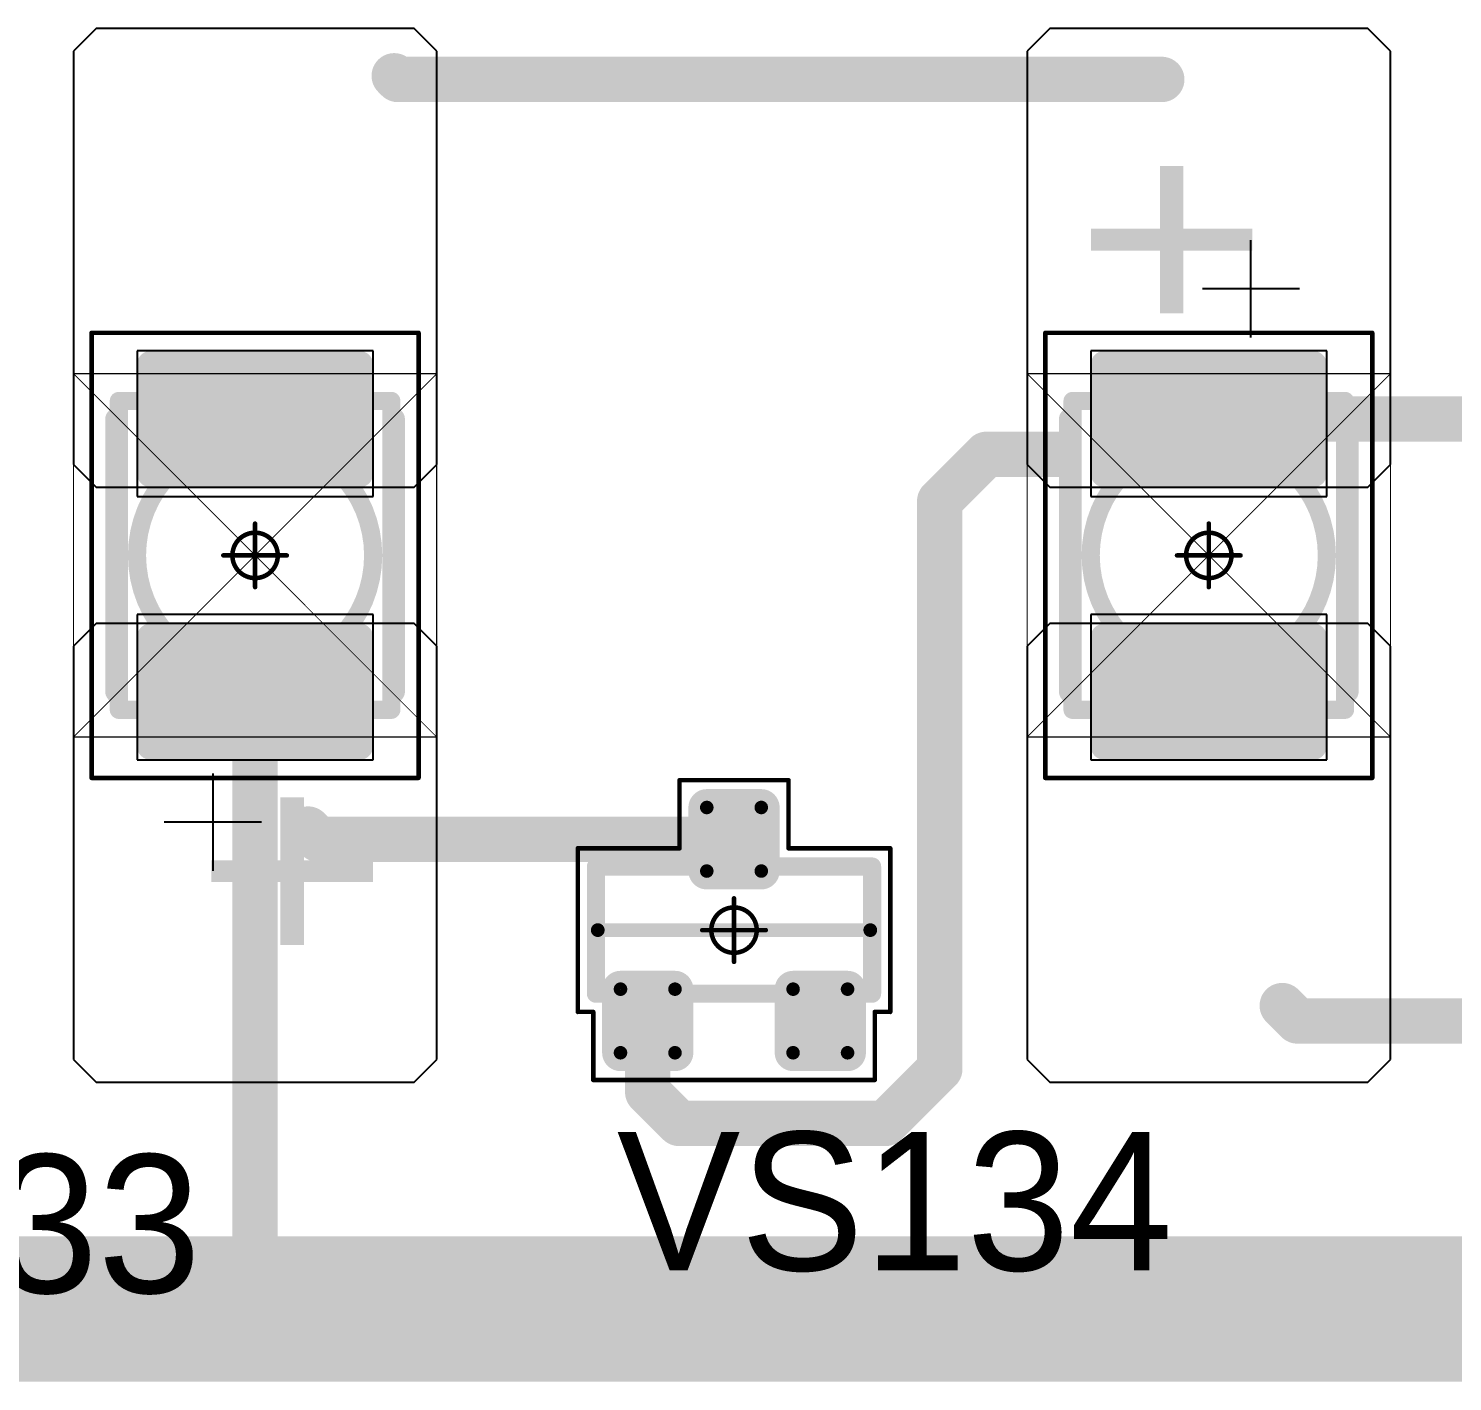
# Model space of a CAD drawing. Header units: millimetres. Extents: x 0 to 1769, y 431 to 1001.
# Drawn here: x 1704.95 to 1720.62, y 448.43 to 463.33 of the extents above; entities that cross this region are included whole.
import ezdxf

# ---------------------------------------------------------------- set-up
doc = ezdxf.new("R2010")
doc.units = ezdxf.units.MM
for name, color, linetype in [('Mechanical13', 56, 'Continuous'), ('Mechanical15', 56, 'Continuous'), ('Mechanical9', 56, 'Continuous'), ('TopLayer', 1, 'Continuous'), ('TopOverlay', 2, 'Continuous'), ('TopPaste', 8, 'Continuous'), ('TopSolder', 216, 'Continuous')]:
    doc.layers.add(name, color=color, linetype=linetype)

# ---------------------------------------------------------------- blocks, each defined once
blk = doc.blocks.new('SOT23_5')
at = {"layer": 'Mechanical13', "const_width": 0.2}
for points in [[(-0.7, 1.52), (0.7, 1.52)], [(-0.7, 1.52), (-0.7, -1.52)], [(0.7, 1.52), (0.7, -1.52)], [(-0.7, -1.52), (0.7, -1.52)]]:
    blk.add_lwpolyline(points, dxfattribs=at)
at = {"layer": 'Mechanical13', "const_width": 0.1}
for points in [[(-0.75, 1.52, 1), (-0.65, 1.52, 1)], [(-0.75, 1.52, 1), (-0.65, 1.52, 1)], [(0.65, 1.52, 1), (0.75, 1.52, 1)], [(0.65, 1.52, 1), (0.75, 1.52, 1)], [(-0.75, -1.52, 1), (-0.65, -1.52, 1)], [(-0.75, -1.52, 1), (-0.65, -1.52, 1)], [(0.65, -1.52, 1), (0.75, -1.52, 1)], [(0.65, -1.52, 1), (0.75, -1.52, 1)]]:
    blk.add_lwpolyline(points, format="xyb", close=True, dxfattribs=at)
at = {"layer": 'Mechanical15', "const_width": 0.05}
for points in [[(-0.9, 1.72), (-0.9, 1.55)], [(-0.9, 1.72), (0.9, 1.72)], [(0.9, 1.72), (0.9, 0.6)], [(-1.65, 1.55), (-1.65, -1.55)], [(-1.65, 1.55), (-0.9, 1.55)], [(0.9, 0.6), (1.65, 0.6)], [(1.65, 0.6), (1.65, -0.6)], [(0, 0.35), (0, -0.35)], [(-0.35, 0), (0.35, 0)], [(0.9, -0.6), (1.65, -0.6)], [(0.9, -0.6), (0.9, -1.72)], [(-1.65, -1.55), (-0.9, -1.55)], [(-0.9, -1.55), (-0.9, -1.72)], [(-0.9, -1.72), (0.9, -1.72)]]:
    blk.add_lwpolyline(points, dxfattribs=at)
at = {"layer": 'Mechanical15'}
for points, const_width in [([(-0.913, 1.72, 1), (-0.888, 1.72, 1)], 0.025), ([(-0.913, 1.72, 1), (-0.888, 1.72, 1)], 0.025), ([(0.888, 1.72, 1), (0.913, 1.72, 1)], 0.025), ([(0.888, 1.72, 1), (0.913, 1.72, 1)], 0.025), ([(-1.662, 1.55, 1), (-1.637, 1.55, 1)], 0.025), ([(-1.662, 1.55, 1), (-1.637, 1.55, 1)], 0.025), ([(-0.913, 1.55, 1), (-0.888, 1.55, 1)], 0.025), ([(-0.913, 1.55, 1), (-0.888, 1.55, 1)], 0.025), ([(0.888, 0.6, 1), (0.913, 0.6, 1)], 0.025), ([(0.888, 0.6, 1), (0.913, 0.6, 1)], 0.025), ([(1.637, 0.6, 1), (1.662, 0.6, 1)], 0.025), ([(1.637, 0.6, 1), (1.662, 0.6, 1)], 0.025), ([(-0.012, 0.35, 1), (0.012, 0.35, 1)], 0.025), ([(0.25, 0, 1), (-0.25, 0, 1)], 0.05), ([(-0.362, 0, 1), (-0.337, 0, 1)], 0.025), ([(-0.262, 0, 1), (-0.238, 0, 1)], 0.025), ([(0.238, 0, 1), (0.262, 0, 1)], 0.025), ([(0.337, 0, 1), (0.362, 0, 1)], 0.025), ([(-0.012, -0.35, 1), (0.012, -0.35, 1)], 0.025), ([(0.888, -0.6, 1), (0.913, -0.6, 1)], 0.025), ([(0.888, -0.6, 1), (0.913, -0.6, 1)], 0.025), ([(1.637, -0.6, 1), (1.662, -0.6, 1)], 0.025), ([(1.637, -0.6, 1), (1.662, -0.6, 1)], 0.025), ([(-1.662, -1.55, 1), (-1.637, -1.55, 1)], 0.025), ([(-1.662, -1.55, 1), (-1.637, -1.55, 1)], 0.025), ([(-0.913, -1.55, 1), (-0.888, -1.55, 1)], 0.025), ([(-0.913, -1.55, 1), (-0.888, -1.55, 1)], 0.025), ([(-0.913, -1.72, 1), (-0.888, -1.72, 1)], 0.025), ([(-0.913, -1.72, 1), (-0.888, -1.72, 1)], 0.025), ([(0.888, -1.72, 1), (0.913, -1.72, 1)], 0.025), ([(0.888, -1.72, 1), (0.913, -1.72, 1)], 0.025)]:
    blk.add_lwpolyline(points, format="xyb", close=True, dxfattribs=dict(at, const_width=const_width))
at = {"layer": 'TopLayer', "const_width": 0.1}
for points in [[(-1.4, 1.25, 1), (-1.3, 1.25, 1)], [(-0.7, 1.25, 1), (-0.6, 1.25, 1)], [(-1.4, 0.65, 1), (-1.3, 0.65, 1)], [(-0.7, 0.65, 1), (-0.6, 0.65, 1)], [(0.6, 0.3, 1), (0.7, 0.3, 1)], [(1.3, 0.3, 1), (1.4, 0.3, 1)], [(0.6, -0.3, 1), (0.7, -0.3, 1)], [(1.3, -0.3, 1), (1.4, -0.3, 1)], [(-1.4, -0.65, 1), (-1.3, -0.65, 1)], [(-0.7, -0.65, 1), (-0.6, -0.65, 1)], [(-1.4, -1.25, 1), (-1.3, -1.25, 1)], [(-0.7, -1.25, 1), (-0.6, -1.25, 1)]]:
    blk.add_lwpolyline(points, format="xyb", close=True, dxfattribs=at)
at = {"layer": 'TopLayer'}
for points in [[(-1.35, 1.35), (-1.35, 0.55), (-0.65, 1.35), (-0.65, 0.55)], [(-1.45, 1.25), (-1.45, 0.65), (-0.55, 1.25), (-0.55, 0.65)], [(0.65, 0.4), (0.65, -0.4), (1.35, 0.4), (1.35, -0.4)], [(0.55, 0.3), (0.55, -0.3), (1.45, 0.3), (1.45, -0.3)], [(-1.35, -0.55), (-1.35, -1.35), (-0.65, -0.55), (-0.65, -1.35)], [(-1.45, -0.65), (-1.45, -1.25), (-0.55, -0.65), (-0.55, -1.25)]]:
    blk.add_solid(points, dxfattribs=at)
at = {"layer": 'TopOverlay', "const_width": 0.15}
blk.add_lwpolyline([(0, 1.5), (0, -1.5)], dxfattribs=at)
at = {"layer": 'TopOverlay', "const_width": 0.075}
for points in [[(-0.038, 1.5, 1), (0.038, 1.5, 1)], [(-0.038, -1.5, 1), (0.038, -1.5, 1)]]:
    blk.add_lwpolyline(points, format="xyb", close=True, dxfattribs=at)
at = {"layer": 'TopPaste', "const_width": 0.075}
for points in [[(-1.387, 1.25, 1), (-1.313, 1.25, 1)], [(-0.687, 1.25, 1), (-0.613, 1.25, 1)], [(-1.387, 0.65, 1), (-1.313, 0.65, 1)], [(-0.687, 0.65, 1), (-0.613, 0.65, 1)], [(0.613, 0.3, 1), (0.687, 0.3, 1)], [(1.313, 0.3, 1), (1.387, 0.3, 1)], [(0.613, -0.3, 1), (0.687, -0.3, 1)], [(1.313, -0.3, 1), (1.387, -0.3, 1)], [(-1.387, -0.65, 1), (-1.313, -0.65, 1)], [(-0.687, -0.65, 1), (-0.613, -0.65, 1)], [(-1.387, -1.25, 1), (-1.313, -1.25, 1)], [(-0.687, -1.25, 1), (-0.613, -1.25, 1)]]:
    blk.add_lwpolyline(points, format="xyb", close=True, dxfattribs=at)
at = {"layer": 'TopPaste'}
for points in [[(-1.35, 1.325), (-1.35, 0.575), (-0.65, 1.325), (-0.65, 0.575)], [(-1.425, 1.25), (-1.425, 0.65), (-0.575, 1.25), (-0.575, 0.65)], [(0.65, 0.375), (0.65, -0.375), (1.35, 0.375), (1.35, -0.375)], [(0.575, 0.3), (0.575, -0.3), (1.425, 0.3), (1.425, -0.3)], [(-1.35, -0.575), (-1.35, -1.325), (-0.65, -0.575), (-0.65, -1.325)], [(-1.425, -0.65), (-1.425, -1.25), (-0.575, -0.65), (-0.575, -1.25)]]:
    blk.add_solid(points, dxfattribs=at)
at = {"layer": 'TopSolder', "const_width": 0.202}
for points in [[(-1.451, 1.25, 1), (-1.249, 1.25, 1)], [(-0.751, 1.25, 1), (-0.549, 1.25, 1)], [(-1.451, 0.65, 1), (-1.249, 0.65, 1)], [(-0.751, 0.65, 1), (-0.549, 0.65, 1)], [(0.549, 0.3, 1), (0.751, 0.3, 1)], [(1.249, 0.3, 1), (1.451, 0.3, 1)], [(0.549, -0.3, 1), (0.751, -0.3, 1)], [(1.249, -0.3, 1), (1.451, -0.3, 1)], [(-1.451, -0.65, 1), (-1.249, -0.65, 1)], [(-0.751, -0.65, 1), (-0.549, -0.65, 1)], [(-1.451, -1.25, 1), (-1.249, -1.25, 1)], [(-0.751, -1.25, 1), (-0.549, -1.25, 1)]]:
    blk.add_lwpolyline(points, format="xyb", close=True, dxfattribs=at)
at = {"layer": 'TopSolder'}
for points in [[(-1.35, 1.452), (-1.35, 0.448), (-0.65, 1.452), (-0.65, 0.448)], [(-1.552, 1.25), (-1.552, 0.65), (-0.448, 1.25), (-0.448, 0.65)], [(0.65, 0.502), (0.65, -0.502), (1.35, 0.502), (1.35, -0.502)], [(0.448, 0.3), (0.448, -0.3), (1.552, 0.3), (1.552, -0.3)], [(-1.35, -0.448), (-1.35, -1.452), (-0.65, -0.448), (-0.65, -1.452)], [(-1.552, -0.65), (-1.552, -1.25), (-0.448, -0.65), (-0.448, -1.25)]]:
    blk.add_solid(points, dxfattribs=at)
blk = doc.blocks.new('T66G_192')
at = {"layer": 'Mechanical13'}
for p, q in [((2.936, 0.071), (2.936, -1)), ((2.4, -0.464), (3.471, -0.464))]:
    blk.add_line(p, q, dxfattribs=at)
at = {"layer": 'Mechanical13', "const_width": 0.2}
for points in [[(-1.7, 1.5), (1.7, 1.5)], [(-1.7, 1.5), (-1.7, -1.5)], [(1.7, 1.5), (1.7, -1.5)], [(-1.7, -1.5), (1.7, -1.5)]]:
    blk.add_lwpolyline(points, dxfattribs=at)
at = {"layer": 'Mechanical13'}
for points, const_width in [([(-1.75, 1.5, 1), (-1.65, 1.5, 1)], 0.1), ([(-1.75, 1.5, 1), (-1.65, 1.5, 1)], 0.1), ([(1.65, 1.5, 1), (1.75, 1.5, 1)], 0.1), ([(1.65, 1.5, 1), (1.75, 1.5, 1)], 0.1), ([(1.3, 0, 1), (-1.3, 0, 1)], 0.2), ([(-1.35, 0, 1), (-1.25, 0, 1)], 0.1), ([(1.25, 0, 1), (1.35, 0, 1)], 0.1), ([(-1.75, -1.5, 1), (-1.65, -1.5, 1)], 0.1), ([(-1.75, -1.5, 1), (-1.65, -1.5, 1)], 0.1), ([(1.65, -1.5, 1), (1.75, -1.5, 1)], 0.1), ([(1.65, -1.5, 1), (1.75, -1.5, 1)], 0.1)]:
    blk.add_lwpolyline(points, format="xyb", close=True, dxfattribs=dict(at, const_width=const_width))
at = {"layer": 'Mechanical15', "const_width": 0.05}
for points in [[(-2.45, 1.8), (-2.45, -1.8)], [(-2.45, 1.8), (2.45, 1.8)], [(2.45, 1.8), (2.45, -1.8)], [(0, 0.35), (0, -0.35)], [(-0.35, 0), (0.35, 0)], [(-2.45, -1.8), (2.45, -1.8)]]:
    blk.add_lwpolyline(points, dxfattribs=at)
at = {"layer": 'Mechanical15'}
for points, const_width in [([(-2.462, 1.8, 1), (-2.438, 1.8, 1)], 0.025), ([(-2.462, 1.8, 1), (-2.438, 1.8, 1)], 0.025), ([(2.438, 1.8, 1), (2.462, 1.8, 1)], 0.025), ([(2.438, 1.8, 1), (2.462, 1.8, 1)], 0.025), ([(-0.012, 0.35, 1), (0.012, 0.35, 1)], 0.025), ([(0.25, 0, 1), (-0.25, 0, 1)], 0.05), ([(-0.362, 0, 1), (-0.337, 0, 1)], 0.025), ([(-0.262, 0, 1), (-0.238, 0, 1)], 0.025), ([(0.238, 0, 1), (0.262, 0, 1)], 0.025), ([(0.337, 0, 1), (0.362, 0, 1)], 0.025), ([(-0.012, -0.35, 1), (0.012, -0.35, 1)], 0.025), ([(-2.462, -1.8, 1), (-2.438, -1.8, 1)], 0.025), ([(-2.462, -1.8, 1), (-2.438, -1.8, 1)], 0.025), ([(2.438, -1.8, 1), (2.462, -1.8, 1)], 0.025), ([(2.438, -1.8, 1), (2.462, -1.8, 1)], 0.025)]:
    blk.add_lwpolyline(points, format="xyb", close=True, dxfattribs=dict(at, const_width=const_width))
at = {"layer": 'TopLayer'}
for p, q in [((-5.55, 2), (-5.8, 1.75)), ((-1, 2), (-5.55, 2)), ((-0.75, 1.75), (-1, 2)), ((1, 2), (0.75, 1.75)), ((5.55, 2), (1, 2)), ((5.8, 1.75), (5.55, 2)), ((-5.8, 1.75), (-5.8, -1.75)), ((-0.75, -1.75), (-0.75, 1.75)), ((0.75, 1.75), (0.75, -1.75)), ((5.8, -1.75), (5.8, 1.75)), ((-5.8, -1.75), (-5.55, -2)), ((-1, -2), (-0.75, -1.75)), ((0.75, -1.75), (1, -2)), ((5.55, -2), (5.8, -1.75)), ((-5.55, -2), (-1, -2)), ((1, -2), (5.55, -2))]:
    blk.add_line(p, q, dxfattribs=at)
at = {"layer": 'TopLayer', "const_width": 0.15}
for points in [[(-2.175, 1.15, 1), (-2.025, 1.15, 1)], [(-0.975, 1.15, 1), (-0.825, 1.15, 1)], [(0.825, 1.15, 1), (0.975, 1.15, 1)], [(2.025, 1.15, 1), (2.175, 1.15, 1)], [(-2.175, -1.15, 1), (-2.025, -1.15, 1)], [(-0.975, -1.15, 1), (-0.825, -1.15, 1)], [(0.825, -1.15, 1), (0.975, -1.15, 1)], [(2.025, -1.15, 1), (2.175, -1.15, 1)]]:
    blk.add_lwpolyline(points, format="xyb", close=True, dxfattribs=at)
at = {"layer": 'TopLayer'}
for points in [[(-0.9, 1.3), (-2.1, 1.3), (-0.9, -1.3), (-2.1, -1.3)], [(2.1, 1.3), (0.9, 1.3), (2.1, -1.3), (0.9, -1.3)], [(-0.75, 1.15), (-2.25, 1.15), (-0.75, -1.15), (-2.25, -1.15)], [(2.25, 1.15), (0.75, 1.15), (2.25, -1.15), (0.75, -1.15)]]:
    blk.add_solid(points, dxfattribs=at)
at = {"layer": 'TopOverlay', "const_width": 0.25}
for points in [[(-1.5, 1.525), (1.5, 1.525)], [(-1.5, -1.525), (1.5, -1.525)]]:
    blk.add_lwpolyline(points, dxfattribs=at)
at = {"layer": 'TopOverlay', "const_width": 0.125}
for points in [[(-1.562, 1.525, 1), (-1.438, 1.525, 1)], [(1.438, 1.525, 1), (1.562, 1.525, 1)], [(-1.562, -1.525, 1), (-1.438, -1.525, 1)], [(1.438, -1.525, 1), (1.562, -1.525, 1)]]:
    blk.add_lwpolyline(points, format="xyb", close=True, dxfattribs=at)
at = {"layer": 'TopPaste', "const_width": 0.125}
for points in [[(-2.163, 1.15, 1), (-2.038, 1.15, 1)], [(-0.963, 1.15, 1), (-0.838, 1.15, 1)], [(0.838, 1.15, 1), (0.963, 1.15, 1)], [(2.038, 1.15, 1), (2.163, 1.15, 1)], [(-2.163, -1.15, 1), (-2.038, -1.15, 1)], [(-0.963, -1.15, 1), (-0.838, -1.15, 1)], [(0.838, -1.15, 1), (0.963, -1.15, 1)], [(2.038, -1.15, 1), (2.163, -1.15, 1)]]:
    blk.add_lwpolyline(points, format="xyb", close=True, dxfattribs=at)
at = {"layer": 'TopPaste'}
for points in [[(-0.9, 1.275), (-2.1, 1.275), (-0.9, -1.275), (-2.1, -1.275)], [(2.1, 1.275), (0.9, 1.275), (2.1, -1.275), (0.9, -1.275)], [(-0.775, 1.15), (-2.225, 1.15), (-0.775, -1.15), (-2.225, -1.15)], [(2.225, 1.15), (0.775, 1.15), (2.225, -1.15), (0.775, -1.15)]]:
    blk.add_solid(points, dxfattribs=at)
at = {"layer": 'TopSolder'}
for p, q in [((-2.25, 1.3), (-2.25, -1.3)), ((-0.65, 1.3), (-2.25, 1.3)), ((-0.65, -1.3), (-0.65, 1.3)), ((0.65, 1.3), (0.65, -1.3)), ((2.25, 1.3), (0.65, 1.3)), ((2.25, -1.3), (2.25, 1.3)), ((-2.25, -1.3), (-0.65, -1.3)), ((0.65, -1.3), (2.25, -1.3))]:
    blk.add_line(p, q, dxfattribs=at)
at = {"layer": 'TopOverlay'}
blk.add_text('+', height=2.5, dxfattribs=at).set_placement((2.5, -0.8))
blk = doc.blocks.new('T66G_193')
at = {"layer": 'Mechanical13'}
for p, q in [((2.936, 0.071), (2.936, -1)), ((2.4, -0.464), (3.471, -0.464))]:
    blk.add_line(p, q, dxfattribs=at)
at = {"layer": 'Mechanical13', "const_width": 0.2}
for points in [[(1.7, 1.5), (-1.7, 1.5)], [(-1.7, -1.5), (-1.7, 1.5)], [(1.7, -1.5), (1.7, 1.5)], [(1.7, -1.5), (-1.7, -1.5)]]:
    blk.add_lwpolyline(points, dxfattribs=at)
at = {"layer": 'Mechanical13'}
for points, const_width in [([(-1.75, 1.5, 1), (-1.65, 1.5, 1)], 0.1), ([(-1.75, 1.5, 1), (-1.65, 1.5, 1)], 0.1), ([(1.65, 1.5, 1), (1.75, 1.5, 1)], 0.1), ([(1.65, 1.5, 1), (1.75, 1.5, 1)], 0.1), ([(1.3, 0, 1), (-1.3, 0, 1)], 0.2), ([(-1.35, 0, 1), (-1.25, 0, 1)], 0.1), ([(1.25, 0, 1), (1.35, 0, 1)], 0.1), ([(-1.75, -1.5, 1), (-1.65, -1.5, 1)], 0.1), ([(-1.75, -1.5, 1), (-1.65, -1.5, 1)], 0.1), ([(1.65, -1.5, 1), (1.75, -1.5, 1)], 0.1), ([(1.65, -1.5, 1), (1.75, -1.5, 1)], 0.1)]:
    blk.add_lwpolyline(points, format="xyb", close=True, dxfattribs=dict(at, const_width=const_width))
at = {"layer": 'Mechanical15', "const_width": 0.05}
for points in [[(-2.45, -1.8), (-2.45, 1.8)], [(2.45, 1.8), (-2.45, 1.8)], [(2.45, -1.8), (2.45, 1.8)], [(0, -0.35), (0, 0.35)], [(0.35, 0), (-0.35, 0)], [(2.45, -1.8), (-2.45, -1.8)]]:
    blk.add_lwpolyline(points, dxfattribs=at)
at = {"layer": 'Mechanical15'}
for points, const_width in [([(-2.462, 1.8, 1), (-2.438, 1.8, 1)], 0.025), ([(-2.462, 1.8, 1), (-2.438, 1.8, 1)], 0.025), ([(2.438, 1.8, 1), (2.462, 1.8, 1)], 0.025), ([(2.438, 1.8, 1), (2.462, 1.8, 1)], 0.025), ([(-0.012, 0.35, 1), (0.012, 0.35, 1)], 0.025), ([(0.25, 0, 1), (-0.25, 0, 1)], 0.05), ([(-0.362, 0, 1), (-0.337, 0, 1)], 0.025), ([(-0.262, 0, 1), (-0.238, 0, 1)], 0.025), ([(0.238, 0, 1), (0.262, 0, 1)], 0.025), ([(0.337, 0, 1), (0.362, 0, 1)], 0.025), ([(-0.012, -0.35, 1), (0.012, -0.35, 1)], 0.025), ([(-2.462, -1.8, 1), (-2.438, -1.8, 1)], 0.025), ([(-2.462, -1.8, 1), (-2.438, -1.8, 1)], 0.025), ([(2.438, -1.8, 1), (2.462, -1.8, 1)], 0.025), ([(2.438, -1.8, 1), (2.462, -1.8, 1)], 0.025)]:
    blk.add_lwpolyline(points, format="xyb", close=True, dxfattribs=dict(at, const_width=const_width))
at = {"layer": 'TopLayer'}
for p, q in [((-5.55, 2), (-5.8, 1.75)), ((-1, 2), (-5.55, 2)), ((-0.75, 1.75), (-1, 2)), ((1, 2), (0.75, 1.75)), ((5.55, 2), (1, 2)), ((5.8, 1.75), (5.55, 2)), ((-5.8, 1.75), (-5.8, -1.75)), ((-0.75, -1.75), (-0.75, 1.75)), ((0.75, 1.75), (0.75, -1.75)), ((5.8, -1.75), (5.8, 1.75)), ((-5.8, -1.75), (-5.55, -2)), ((-1, -2), (-0.75, -1.75)), ((0.75, -1.75), (1, -2)), ((5.55, -2), (5.8, -1.75)), ((-5.55, -2), (-1, -2)), ((1, -2), (5.55, -2))]:
    blk.add_line(p, q, dxfattribs=at)
at = {"layer": 'TopLayer', "const_width": 0.15}
for points in [[(-2.175, 1.15, 1), (-2.025, 1.15, 1)], [(-0.975, 1.15, 1), (-0.825, 1.15, 1)], [(0.825, 1.15, 1), (0.975, 1.15, 1)], [(2.025, 1.15, 1), (2.175, 1.15, 1)], [(-2.175, -1.15, 1), (-2.025, -1.15, 1)], [(-0.975, -1.15, 1), (-0.825, -1.15, 1)], [(0.825, -1.15, 1), (0.975, -1.15, 1)], [(2.025, -1.15, 1), (2.175, -1.15, 1)]]:
    blk.add_lwpolyline(points, format="xyb", close=True, dxfattribs=at)
at = {"layer": 'TopLayer'}
for points in [[(-0.9, 1.3), (-2.1, 1.3), (-0.9, -1.3), (-2.1, -1.3)], [(2.1, 1.3), (0.9, 1.3), (2.1, -1.3), (0.9, -1.3)], [(-0.75, 1.15), (-2.25, 1.15), (-0.75, -1.15), (-2.25, -1.15)], [(2.25, 1.15), (0.75, 1.15), (2.25, -1.15), (0.75, -1.15)]]:
    blk.add_solid(points, dxfattribs=at)
at = {"layer": 'TopOverlay', "const_width": 0.25}
for points in [[(1.5, 1.525), (-1.5, 1.525)], [(1.5, -1.525), (-1.5, -1.525)]]:
    blk.add_lwpolyline(points, dxfattribs=at)
at = {"layer": 'TopOverlay', "const_width": 0.125}
for points in [[(-1.562, 1.525, 1), (-1.438, 1.525, 1)], [(1.438, 1.525, 1), (1.562, 1.525, 1)], [(-1.562, -1.525, 1), (-1.438, -1.525, 1)], [(1.438, -1.525, 1), (1.562, -1.525, 1)]]:
    blk.add_lwpolyline(points, format="xyb", close=True, dxfattribs=at)
at = {"layer": 'TopPaste', "const_width": 0.125}
for points in [[(-2.163, 1.15, 1), (-2.038, 1.15, 1)], [(-0.963, 1.15, 1), (-0.838, 1.15, 1)], [(0.838, 1.15, 1), (0.963, 1.15, 1)], [(2.038, 1.15, 1), (2.163, 1.15, 1)], [(-2.163, -1.15, 1), (-2.038, -1.15, 1)], [(-0.963, -1.15, 1), (-0.838, -1.15, 1)], [(0.838, -1.15, 1), (0.963, -1.15, 1)], [(2.038, -1.15, 1), (2.163, -1.15, 1)]]:
    blk.add_lwpolyline(points, format="xyb", close=True, dxfattribs=at)
at = {"layer": 'TopPaste'}
for points in [[(-0.9, 1.275), (-2.1, 1.275), (-0.9, -1.275), (-2.1, -1.275)], [(2.1, 1.275), (0.9, 1.275), (2.1, -1.275), (0.9, -1.275)], [(-0.775, 1.15), (-2.225, 1.15), (-0.775, -1.15), (-2.225, -1.15)], [(2.225, 1.15), (0.775, 1.15), (2.225, -1.15), (0.775, -1.15)]]:
    blk.add_solid(points, dxfattribs=at)
at = {"layer": 'TopSolder'}
for p, q in [((-2.25, 1.3), (-2.25, -1.3)), ((-0.65, 1.3), (-2.25, 1.3)), ((-0.65, -1.3), (-0.65, 1.3)), ((0.65, 1.3), (0.65, -1.3)), ((2.25, 1.3), (0.65, 1.3)), ((2.25, -1.3), (2.25, 1.3)), ((-2.25, -1.3), (-0.65, -1.3)), ((0.65, -1.3), (2.25, -1.3))]:
    blk.add_line(p, q, dxfattribs=at)
at = {"layer": 'TopOverlay'}
blk.add_text('+', height=2.5, dxfattribs=at).set_placement((2.5, -0.8))

msp = doc.modelspace()

# ---------------------------------------------------------------- linework, layer by layer
at = {"layer": 'Mechanical9'}
for points, const_width in [([(1705.44, 455.528), (1705.44, 459.528)], 0.0127), ([(1705.44, 459.528), (1709.44, 459.528)], 0.0127), ([(1705.44, 459.528), (1709.44, 455.528)], 0.01), ([(1705.44, 455.528), (1709.44, 459.528)], 0.01), ([(1709.44, 455.528), (1709.44, 459.528)], 0.0127), ([(1715.94, 455.528), (1715.94, 459.528)], 0.0127), ([(1715.94, 459.528), (1719.94, 459.528)], 0.0127), ([(1715.94, 459.528), (1719.94, 455.528)], 0.01), ([(1715.94, 455.528), (1719.94, 459.528)], 0.01), ([(1719.94, 455.528), (1719.94, 459.528)], 0.0127), ([(1705.44, 455.528), (1709.44, 455.528)], 0.0127), ([(1715.94, 455.528), (1719.94, 455.528)], 0.0127)]:
    msp.add_lwpolyline(points, dxfattribs=dict(at, const_width=const_width))
for points, const_width in [([(1705.437, 459.528, 1), (1705.443, 459.528, 1)], 0.00635), ([(1705.437, 459.528, 1), (1705.443, 459.528, 1)], 0.00635), ([(1705.437, 459.528, 1), (1705.442, 459.528, 1)], 0.005), ([(1709.437, 459.528, 1), (1709.443, 459.528, 1)], 0.00635), ([(1709.437, 459.528, 1), (1709.443, 459.528, 1)], 0.00635), ([(1709.437, 459.528, 1), (1709.442, 459.528, 1)], 0.005), ([(1715.937, 459.528, 1), (1715.943, 459.528, 1)], 0.00635), ([(1715.937, 459.528, 1), (1715.943, 459.528, 1)], 0.00635), ([(1715.937, 459.528, 1), (1715.942, 459.528, 1)], 0.005), ([(1719.937, 459.528, 1), (1719.943, 459.528, 1)], 0.00635), ([(1719.937, 459.528, 1), (1719.943, 459.528, 1)], 0.00635), ([(1719.937, 459.528, 1), (1719.942, 459.528, 1)], 0.005), ([(1705.437, 455.528, 1), (1705.443, 455.528, 1)], 0.00635), ([(1705.437, 455.528, 1), (1705.443, 455.528, 1)], 0.00635), ([(1705.437, 455.528, 1), (1705.442, 455.528, 1)], 0.005), ([(1709.437, 455.528, 1), (1709.443, 455.528, 1)], 0.00635), ([(1709.437, 455.528, 1), (1709.443, 455.528, 1)], 0.00635), ([(1709.437, 455.528, 1), (1709.442, 455.528, 1)], 0.005), ([(1715.937, 455.528, 1), (1715.943, 455.528, 1)], 0.00635), ([(1715.937, 455.528, 1), (1715.943, 455.528, 1)], 0.00635), ([(1715.937, 455.528, 1), (1715.942, 455.528, 1)], 0.005), ([(1719.937, 455.528, 1), (1719.943, 455.528, 1)], 0.00635), ([(1719.937, 455.528, 1), (1719.943, 455.528, 1)], 0.00635), ([(1719.937, 455.528, 1), (1719.942, 455.528, 1)], 0.005)]:
    msp.add_lwpolyline(points, format="xyb", close=True, dxfattribs=dict(at, const_width=const_width))
at = {"layer": 'TopLayer'}
for points, const_width in [([(1708.972, 462.807), (1709.012, 462.767)], 0.5), ([(1709.012, 462.767), (1717.422, 462.767)], 0.5), ([(1717.937, 459.028), (1721.729, 459.028)], 0.5), ([(1714.978, 458.126), (1715.492, 458.64)], 0.5), ([(1715.492, 458.64), (1716.262, 458.64)], 0.5), ([(1714.978, 451.874), (1714.978, 458.126)], 0.5), ([(1707.44, 449.531), (1707.44, 456.028)], 0.5), ([(1708.024, 454.515), (1708.136, 454.403)], 0.5), ([(1708.136, 454.403), (1712.713, 454.403)], 0.5), ([(1718.749, 452.572), (1718.917, 452.403)], 0.5), ([(1711.763, 451.62), (1711.763, 452.403)], 0.5), ([(1718.917, 452.403), (1722.206, 452.403)], 0.5), ([(1714.378, 451.275), (1714.978, 451.874)], 0.5), ([(1711.763, 451.62), (1712.109, 451.275)], 0.5), ([(1712.109, 451.275), (1714.378, 451.275)], 0.5), ([(1682.576, 449.234), (1707.737, 449.234)], 1.6), ([(1707.737, 449.234), (1737.367, 449.234)], 1.6), ([(1707.44, 449.531), (1707.737, 449.234)], 0.5)]:
    msp.add_lwpolyline(points, dxfattribs=dict(at, const_width=const_width))
for points, const_width in [([(1708.847, 462.807, 1), (1709.097, 462.807, 1)], 0.25), ([(1708.887, 462.767, 1), (1709.137, 462.767, 1)], 0.25), ([(1708.887, 462.767, 1), (1709.137, 462.767, 1)], 0.25), ([(1717.297, 462.767, 1), (1717.547, 462.767, 1)], 0.25), ([(1717.812, 459.028, 1), (1718.062, 459.028, 1)], 0.25), ([(1715.367, 458.64, 1), (1715.617, 458.64, 1)], 0.25), ([(1715.367, 458.64, 1), (1715.617, 458.64, 1)], 0.25), ([(1716.137, 458.64, 1), (1716.387, 458.64, 1)], 0.25), ([(1714.853, 458.126, 1), (1715.103, 458.126, 1)], 0.25), ([(1714.853, 458.126, 1), (1715.103, 458.126, 1)], 0.25), ([(1707.315, 456.028, 1), (1707.565, 456.028, 1)], 0.25), ([(1707.899, 454.515, 1), (1708.149, 454.515, 1)], 0.25), ([(1708.011, 454.403, 1), (1708.261, 454.403, 1)], 0.25), ([(1708.011, 454.403, 1), (1708.261, 454.403, 1)], 0.25), ([(1712.588, 454.403, 1), (1712.838, 454.403, 1)], 0.25), ([(1718.624, 452.572, 1), (1718.874, 452.572, 1)], 0.25), ([(1711.638, 452.403, 1), (1711.888, 452.403, 1)], 0.25), ([(1718.792, 452.403, 1), (1719.042, 452.403, 1)], 0.25), ([(1718.792, 452.403, 1), (1719.042, 452.403, 1)], 0.25), ([(1714.853, 451.874, 1), (1715.103, 451.874, 1)], 0.25), ([(1714.853, 451.874, 1), (1715.103, 451.874, 1)], 0.25), ([(1711.638, 451.62, 1), (1711.888, 451.62, 1)], 0.25), ([(1711.638, 451.62, 1), (1711.888, 451.62, 1)], 0.25), ([(1711.984, 451.275, 1), (1712.234, 451.275, 1)], 0.25), ([(1711.984, 451.275, 1), (1712.234, 451.275, 1)], 0.25), ([(1714.253, 451.275, 1), (1714.503, 451.275, 1)], 0.25), ([(1714.253, 451.275, 1), (1714.503, 451.275, 1)], 0.25), ([(1707.337, 449.234, 1), (1708.137, 449.234, 1)], 0.8), ([(1707.337, 449.234, 1), (1708.137, 449.234, 1)], 0.8), ([(1707.315, 449.531, 1), (1707.565, 449.531, 1)], 0.25), ([(1707.315, 449.531, 1), (1707.565, 449.531, 1)], 0.25), ([(1707.612, 449.234, 1), (1707.862, 449.234, 1)], 0.25)]:
    msp.add_lwpolyline(points, format="xyb", close=True, dxfattribs=dict(at, const_width=const_width))

# ---------------------------------------------------------------- block references
for name, p, rotation in [('T66G_193', (1707.44, 457.528), 270), ('T66G_192', (1717.94, 457.528), 90), ('SOT23_5', (1712.713, 453.403), 90)]:
    msp.add_blockref(name, p, dxfattribs=dict(rotation=rotation))

# ---------------------------------------------------------------- texts
at = {"layer": 'TopOverlay'}
for s, p in [('VS134', (1711.423, 449.657)), ('VS133', (1700.725, 449.409))]:
    msp.add_text(s, height=1.524, dxfattribs=at).set_placement(p)

doc.saveas('drawing.dxf')
